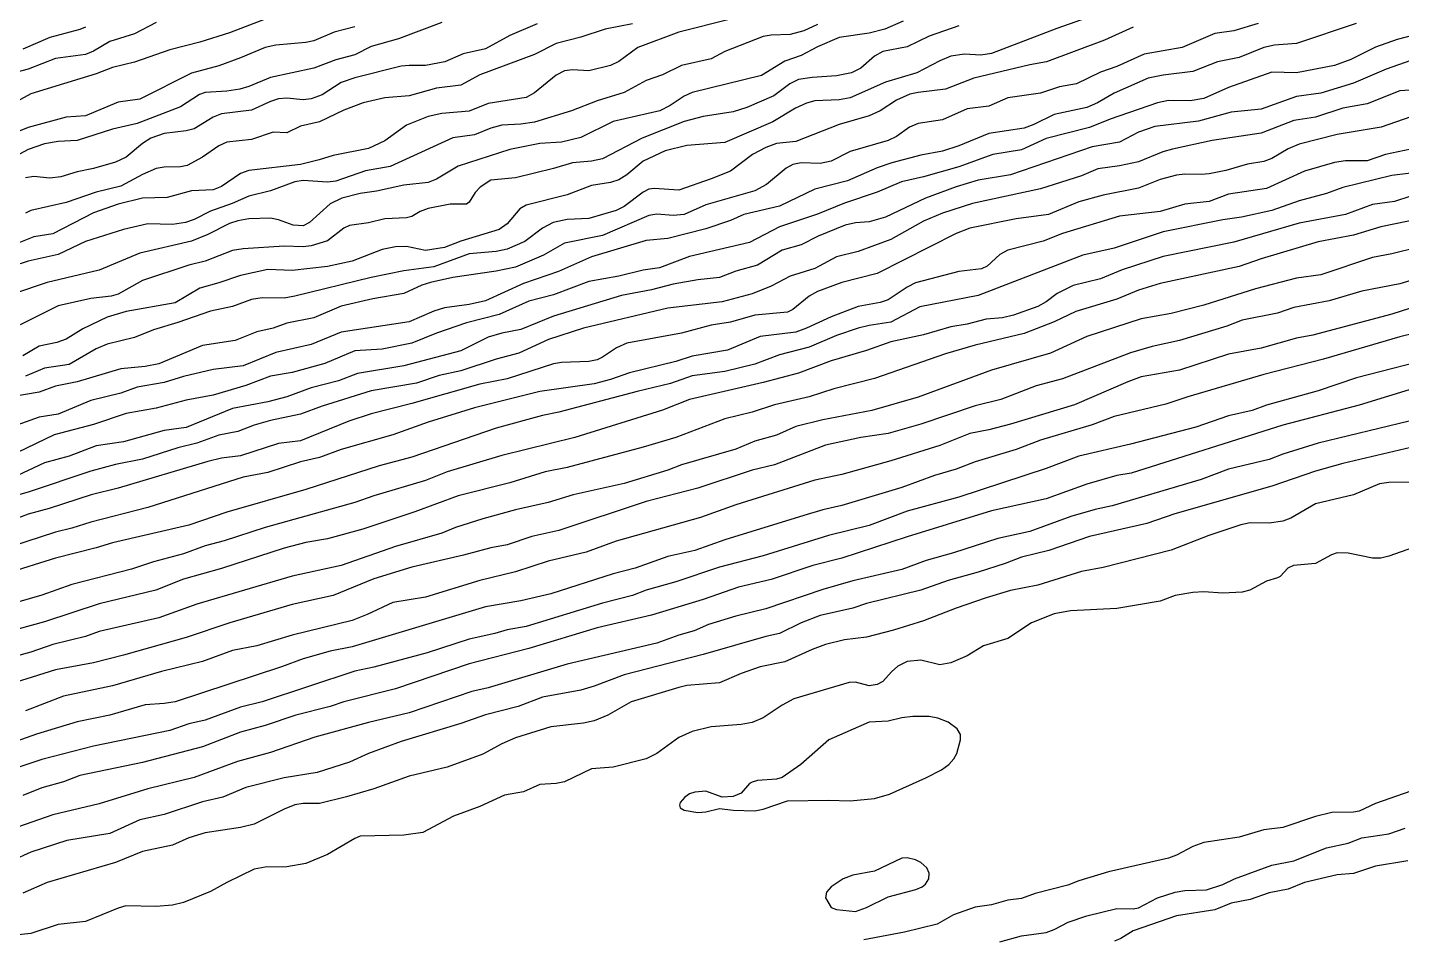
# Model space of a CAD drawing. Extents: x 474277 to 475042, y 254928 to 255625.
# Drawn here: x 474395.3 to 474434.02, y 255470.44 to 255496.13 of the extents above; entities that cross this region are included whole.
import ezdxf

# ---------------------------------------------------------------- set-up
doc = ezdxf.new("R2010")
doc.units = 0
doc.header["$MEASUREMENT"] = 0
doc.layers.add('BaseMapV2_DTM_export_MonNov09090547073261 — entities', color=1, linetype='CONTINUOUS')

msp = doc.modelspace()

# ---------------------------------------------------------------- linework, layer by layer
at = {"layer": 'BaseMapV2_DTM_export_MonNov09090547073261 — entities', "color": 15, "linetype": 'Continuous', "true_color": 0xb7484b}
for points in [[(474401.996, 255496.364, 98.25), (474400.999, 255495.974, 98.25), (474400.156, 255495.711, 98.25), (474399.312, 255495.499, 98.25), (474398.315, 255495.147, 98.25), (474397.702, 255495.003, 98.25), (474397.242, 255494.818, 98.25), (474395.402, 255494.255, 98.25), (474394.712, 255493.879, 98.25)], [(474415.107, 255496.359, 97), (474413.651, 255495.996, 97), (474412.5, 255495.563, 97), (474411.964, 255495.168, 97), (474411.734, 255495.059, 97), (474411.12, 255494.908, 97), (474410.66, 255494.936, 97), (474410.43, 255494.907, 97), (474410.2, 255494.783, 97), (474409.587, 255494.282, 97), (474409.357, 255494.155, 97), (474408.283, 255493.982, 97), (474407.747, 255493.766, 97), (474406.98, 255493.703, 97), (474406.596, 255493.62, 97), (474405.983, 255493.374, 97), (474405.369, 255492.932, 97), (474404.91, 255492.72, 97), (474403.913, 255492.525, 97), (474403.519, 255492.396, 97), (474402.993, 255492.27, 97), (474401.536, 255492.1, 97), (474401.306, 255492.012, 97), (474400.769, 255491.652, 97), (474400.539, 255491.552, 97), (474399.926, 255491.523, 97), (474399.235, 255491.339, 97), (474398.545, 255491.315, 97), (474397.855, 255491.146, 97), (474397.165, 255490.903, 97), (474396.015, 255490.314, 97), (474395.478, 255490.234, 97), (474394.97, 255490.019, 97)], [(474424.999, 255496.338, 96), (474424.309, 255496.101, 96), (474422.468, 255495.392, 96), (474422.162, 255495.346, 96), (474421.702, 255495.376, 96), (474421.318, 255495.319, 96), (474421.012, 255495.191, 96), (474420.365, 255494.849, 96), (474419.478, 255494.584, 96), (474418.481, 255494.144, 96), (474418.175, 255494.086, 96), (474417.484, 255494.056, 96), (474417.254, 255493.997, 96), (474416.94, 255493.852, 96), (474416.305, 255493.469, 96), (474414.954, 255492.887, 96), (474413.881, 255492.8, 96), (474413.267, 255492.653, 96), (474412.654, 255492.357, 96), (474412.194, 255491.977, 96), (474411.964, 255491.833, 96), (474411.734, 255491.763, 96), (474411.197, 255491.677, 96), (474410.507, 255491.414, 96), (474409.357, 255491.122, 96), (474409.179, 255491.015, 96), (474408.82, 255490.598, 96), (474408.59, 255490.435, 96), (474407.517, 255490.107, 96), (474407.056, 255489.93, 96), (474406.52, 255489.849, 96), (474405.983, 255489.962, 96), (474405.676, 255489.951, 96), (474405.293, 255489.869, 96), (474404.449, 255489.549, 96), (474403.759, 255489.393, 96), (474402.763, 255489.28, 96), (474402.073, 255489.314, 96), (474401.306, 255489.144, 96), (474400.692, 255488.93, 96), (474400.156, 255488.782, 96), (474399.466, 255488.371, 96), (474398.085, 255488.13, 96), (474397.549, 255487.97, 96), (474396.859, 255487.639, 96), (474396.398, 255487.352, 96), (474396.128, 255487.258, 96), (474395.632, 255487.153, 96), (474395.177, 255486.875, 96)], [(474404.526, 255496.148, 98), (474403.945, 255495.999, 98), (474403.376, 255495.746, 98), (474403.146, 255495.699, 98), (474402.303, 255495.631, 98), (474401.996, 255495.56, 98), (474401.306, 255495.267, 98), (474400.692, 255495.046, 98), (474399.926, 255494.842, 98), (474398.469, 255494.104, 98), (474397.855, 255494.021, 98), (474396.935, 255493.636, 98), (474396.398, 255493.597, 98), (474395.325, 255493.313, 98), (474394.558, 255492.997, 98)], [(474432.743, 255496.24, 95.25), (474431.056, 255495.677, 95.25), (474430.443, 255495.627, 95.25), (474430.136, 255495.563, 95.25), (474429.446, 255495.284, 95.25), (474428.833, 255495.158, 95.25), (474428.142, 255494.885, 95.25), (474427.299, 255494.788, 95.25), (474426.88, 255494.696, 95.25), (474425.919, 255494.281, 95.25), (474425.455, 255494.006, 95.25), (474425.152, 255493.872, 95.25), (474424.232, 255493.679, 95.25), (474423.661, 255493.392, 95.25), (474423.388, 255493.29, 95.25), (474422.392, 255493.141, 95.25), (474421.548, 255492.793, 95.25), (474421.088, 255492.645, 95.25), (474420.475, 255492.531, 95.25), (474419.658, 255492.319, 95.25), (474419.248, 255492.172, 95.25), (474418.405, 255491.803, 95.25), (474417.484, 255491.574, 95.25), (474416.492, 255491.092, 95.25), (474415.491, 255490.856, 95.25), (474415.107, 255490.686, 95.25), (474414.417, 255490.454, 95.25), (474413.344, 255490.182, 95.25), (474412.731, 255490.128, 95.25), (474411.197, 255489.671, 95.25), (474410.268, 255489.252, 95.25), (474409.28, 255488.916, 95.25), (474408.207, 255488.427, 95.25), (474407.747, 255488.329, 95.25), (474407.056, 255488.235, 95.25), (474406.75, 255488.135, 95.25), (474406.06, 255487.84, 95.25), (474404.143, 255487.543, 95.25), (474403.299, 255487.197, 95.25), (474402.303, 255486.977, 95.25), (474401.382, 255486.596, 95.25), (474400.539, 255486.49, 95.25), (474399.696, 255486.3, 95.25), (474399.159, 255486.123, 95.25), (474398.392, 255485.994, 95.25), (474397.932, 255485.828, 95.25), (474397.089, 255485.624, 95.25), (474396.168, 255485.24, 95.25), (474395.632, 255485.148, 95.25), (474394.635, 255484.797, 95.25)], [(474406.98, 255496.268, 97.75), (474405.753, 255495.805, 97.75), (474404.986, 255495.591, 97.75), (474404.526, 255495.36, 97.75), (474403.989, 255495.212, 97.75), (474403.376, 255494.98, 97.75), (474402.149, 255494.722, 97.75), (474401.54, 255494.466, 97.75), (474401.288, 255494.389, 97.75), (474400.922, 255494.335, 97.75), (474400.309, 255494.299, 97.75), (474400.152, 255494.236, 97.75), (474399.619, 255493.89, 97.75), (474398.392, 255493.419, 97.75), (474397.702, 255493.26, 97.75), (474396.705, 255492.943, 97.75), (474396.168, 255492.911, 97.75), (474395.785, 255492.851, 97.75), (474395.325, 255492.688, 97.75), (474394.712, 255492.362, 97.75)], [(474429.983, 255496.235, 95.5), (474429.293, 255496.028, 95.5), (474428.756, 255495.961, 95.5), (474427.836, 255495.567, 95.5), (474426.762, 255495.379, 95.5), (474425.995, 255495.032, 95.5), (474425.535, 255494.866, 95.5), (474424.862, 255494.543, 95.5), (474424.385, 255494.451, 95.5), (474423.849, 255494.279, 95.5), (474422.928, 255494.149, 95.5), (474422.392, 255493.913, 95.5), (474421.778, 255493.831, 95.5), (474421.088, 255493.527, 95.5), (474420.398, 255493.425, 95.5), (474420.159, 255493.316, 95.5), (474419.785, 255493.06, 95.5), (474419.555, 255492.945, 95.5), (474418.481, 255492.631, 95.5), (474417.944, 255492.364, 95.5), (474417.638, 255492.297, 95.5), (474417.101, 255492.312, 95.5), (474416.871, 255492.268, 95.5), (474416.681, 255492.166, 95.5), (474416.123, 255491.705, 95.5), (474415.798, 255491.527, 95.5), (474414.417, 255491.136, 95.5), (474413.804, 255490.863, 95.5), (474413.497, 255490.83, 95.5), (474413.037, 255490.864, 95.5), (474412.807, 255490.831, 95.5), (474411.504, 255490.272, 95.5), (474410.43, 255490.048, 95.5), (474409.84, 255489.712, 95.5), (474409.05, 255489.38, 95.5), (474408.513, 255489.261, 95.5), (474407.286, 255489.086, 95.5), (474406.662, 255488.945, 95.5), (474406.413, 255488.868, 95.5), (474405.906, 255488.635, 95.5), (474405.03, 255488.485, 95.5), (474404.143, 255488.276, 95.5), (474403.376, 255487.953, 95.5), (474402.609, 255487.798, 95.5), (474402.226, 255487.662, 95.5), (474401.766, 255487.551, 95.5), (474401.152, 255487.312, 95.5), (474400.232, 255487.169, 95.5), (474399.005, 255486.652, 95.5), (474398.622, 255486.582, 95.5), (474397.932, 255486.516, 95.5), (474396.705, 255486.148, 95.5), (474396.092, 255486.026, 95.5), (474395.632, 255485.853, 95.5), (474394.864, 255485.725, 95.5)], [(474398.929, 255496.268, 98.5), (474398.315, 255495.943, 98.5), (474397.625, 255495.732, 98.5), (474397.166, 255495.463, 98.5), (474396.935, 255495.368, 98.5), (474396.092, 255495.249, 98.5), (474395.325, 255494.956, 98.5), (474394.865, 255494.835, 98.5)], [(474417.561, 255496.215, 96.75), (474417.178, 255496.029, 96.75), (474416.794, 255495.931, 96.75), (474416.258, 255495.91, 96.75), (474416.028, 255495.87, 96.75), (474414.954, 255495.452, 96.75), (474414.571, 255495.244, 96.75), (474413.727, 255495.06, 96.75), (474413.191, 255494.791, 96.75), (474412.731, 255494.631, 96.75), (474412.117, 255494.292, 96.75), (474411.35, 255494.062, 96.75), (474410.634, 255493.776, 96.75), (474409.587, 255493.462, 96.75), (474409.203, 255493.399, 96.75), (474408.667, 255493.377, 96.75), (474408.36, 255493.289, 96.75), (474407.9, 255493.1, 96.75), (474407.286, 255493.018, 96.75), (474405.523, 255492.208, 96.75), (474404.832, 255492.089, 96.75), (474403.989, 255491.799, 96.75), (474403.759, 255491.767, 96.75), (474403.069, 255491.821, 96.75), (474402.834, 255491.782, 96.75), (474402.149, 255491.523, 96.75), (474401.536, 255491.372, 96.75), (474401.071, 255491.169, 96.75), (474400.462, 255490.953, 96.75), (474400.002, 255490.722, 96.75), (474399.757, 255490.632, 96.75), (474399.389, 255490.575, 96.75), (474398.699, 255490.599, 96.75), (474398.009, 255490.438, 96.75), (474396.935, 255490.098, 96.75), (474396.168, 255489.73, 96.75), (474395.325, 255489.544, 96.75), (474394.865, 255489.396, 96.75)], [(474419.975, 255496.306, 96.5), (474419.458, 255496.076, 96.5), (474419.018, 255495.963, 96.5), (474418.175, 255495.84, 96.5), (474417.561, 255495.582, 96.5), (474417.101, 255495.342, 96.5), (474416.641, 255495.181, 96.5), (474415.982, 255494.773, 96.5), (474414.034, 255494.292, 96.5), (474413.804, 255494.19, 96.5), (474413.416, 255493.929, 96.5), (474413.12, 255493.776, 96.5), (474411.81, 255493.483, 96.5), (474410.89, 255493.03, 96.5), (474410.354, 255492.899, 96.5), (474409.74, 255492.859, 96.5), (474408.897, 255492.693, 96.5), (474407.44, 255492.223, 96.5), (474406.83, 255491.859, 96.5), (474406.596, 255491.764, 96.5), (474405.906, 255491.685, 96.5), (474405.14, 255491.513, 96.5), (474404.68, 255491.454, 96.5), (474404.158, 255491.322, 96.5), (474403.836, 255491.155, 96.5), (474403.246, 255490.632, 96.5), (474403.069, 255490.542, 96.5), (474402.794, 255490.555, 96.5), (474402.379, 255490.711, 96.5), (474402.149, 255490.76, 96.5), (474401.536, 255490.733, 96.5), (474401.229, 255490.683, 96.5), (474400.999, 255490.603, 96.5), (474400.386, 255490.294, 96.5), (474399.926, 255490.105, 96.5), (474398.469, 255489.773, 96.5), (474397.319, 255489.294, 96.5), (474395.862, 255488.946, 96.5), (474394.942, 255488.633, 96.5)], [(474434.583, 255495.971, 95), (474433.893, 255495.792, 95), (474433.28, 255495.576, 95), (474432.59, 255495.22, 95), (474432.13, 255495.054, 95), (474431.056, 255494.845, 95), (474430.366, 255494.87, 95), (474429.139, 255494.436, 95), (474428.449, 255494.122, 95), (474428.066, 255494.058, 95), (474427.452, 255494.067, 95), (474427.146, 255494.001, 95), (474425.809, 255493.546, 95), (474425.229, 255493.314, 95), (474424.002, 255492.997, 95), (474423.312, 255492.684, 95), (474422.502, 255492.549, 95), (474421.548, 255492.202, 95), (474420.551, 255491.923, 95), (474419.93, 255491.782, 95), (474419.248, 255491.49, 95), (474418.328, 255491.179, 95), (474417.561, 255490.867, 95), (474416.488, 255490.514, 95), (474415.644, 255490.074, 95), (474413.957, 255489.675, 95), (474413.114, 255489.36, 95), (474412.654, 255489.29, 95), (474411.964, 255489.121, 95), (474411.12, 255488.972, 95), (474410.124, 255488.593, 95), (474409.433, 255488.418, 95), (474408.59, 255488.044, 95), (474407.67, 255487.805, 95), (474406.826, 255487.52, 95), (474406.136, 255487.234, 95), (474405.293, 255487.066, 95), (474404.526, 255487.016, 95), (474403.683, 255486.661, 95), (474402.763, 255486.412, 95), (474402.149, 255486.306, 95), (474401.459, 255486.042, 95), (474400.539, 255485.775, 95), (474399.772, 255485.633, 95), (474398.929, 255485.406, 95), (474398.085, 255485.253, 95), (474397.165, 255484.943, 95), (474396.055, 255484.651, 95), (474395.018, 255484.159, 95)], [(474421.548, 255496.17, 96.25), (474420.705, 255495.885, 96.25), (474420.091, 255495.58, 96.25), (474419.401, 255495.448, 96.25), (474419.171, 255495.32, 96.25), (474418.788, 255494.982, 96.25), (474418.519, 255494.849, 96.25), (474418.098, 255494.762, 96.25), (474417.408, 255494.72, 96.25), (474417.024, 255494.658, 96.25), (474416.781, 255494.543, 96.25), (474416.334, 255494.201, 96.25), (474415.568, 255493.875, 96.25), (474415.184, 255493.75, 96.25), (474414.341, 255493.621, 96.25), (474413.804, 255493.482, 96.25), (474412.625, 255493.009, 96.25), (474411.504, 255492.426, 96.25), (474411.197, 255492.361, 96.25), (474410.66, 255492.316, 96.25), (474410.124, 255492.154, 96.25), (474409.05, 255491.892, 96.25), (474408.36, 255491.822, 96.25), (474408.06, 255491.629, 96.25), (474407.921, 255491.475, 96.25), (474407.747, 255491.202, 96.25), (474407.67, 255491.151, 96.25), (474407.21, 255491.148, 96.25), (474406.596, 255491.026, 96.25), (474406.368, 255490.939, 96.25), (474406.136, 255490.805, 96.25), (474405.983, 255490.761, 96.25), (474405.37, 255490.74, 96.25), (474404.91, 255490.629, 96.25), (474404.373, 255490.554, 96.25), (474404.219, 255490.472, 96.25), (474403.759, 255490.12, 96.25), (474403.299, 255489.979, 96.25), (474403.069, 255489.951, 96.25), (474402.533, 255489.968, 96.25), (474401.382, 255489.896, 96.25), (474401.076, 255489.845, 96.25), (474400.309, 255489.542, 96.25), (474399.849, 255489.432, 96.25), (474398.545, 255489, 96.25), (474397.855, 255488.612, 96.25), (474397.664, 255488.562, 96.25), (474397.089, 255488.493, 96.25), (474396.168, 255488.288, 96.25), (474395.095, 255487.755, 96.25)], [(474396.935, 255496.137, 98.75), (474396.782, 255496.068, 98.75), (474395.938, 255495.848, 98.75), (474395.172, 255495.516, 98.75)], [(474412.347, 255496.231, 97.25), (474411.58, 255496.081, 97.25), (474410.89, 255495.855, 97.25), (474410.2, 255495.671, 97.25), (474409.587, 255495.365, 97.25), (474408.053, 255494.789, 97.25), (474407.517, 255494.501, 97.25), (474406.826, 255494.415, 97.25), (474406.06, 255494.197, 97.25), (474405.37, 255494.141, 97.25), (474404.76, 255494.006, 97.25), (474404.219, 255493.795, 97.25), (474403.529, 255493.465, 97.25), (474402.993, 255493.347, 97.25), (474402.609, 255493.162, 97.25), (474402.226, 255493.177, 97.25), (474401.612, 255492.974, 97.25), (474400.922, 255492.899, 97.25), (474400.692, 255492.794, 97.25), (474400.231, 255492.472, 97.25), (474399.804, 255492.242, 97.25), (474399.619, 255492.199, 97.25), (474399.159, 255492.191, 97.25), (474398.929, 255492.154, 97.25), (474398.545, 255491.99, 97.25), (474397.932, 255491.66, 97.25), (474397.242, 255491.492, 97.25), (474396.398, 255491.196, 97.25), (474395.402, 255490.969, 97.25), (474395.248, 255490.898, 97.25)], [(474409.663, 255496.229, 97.5), (474408.897, 255495.901, 97.5), (474408.207, 255495.523, 97.5), (474407.583, 255495.386, 97.5), (474407.06, 255495.156, 97.5), (474406.52, 255495.051, 97.5), (474406.06, 255495.059, 97.5), (474405.83, 255495.033, 97.5), (474404.526, 255494.705, 97.5), (474404.143, 255494.578, 97.5), (474403.606, 255494.232, 97.5), (474403.299, 255494.113, 97.5), (474403.069, 255494.085, 97.5), (474402.609, 255494.137, 97.5), (474402.379, 255494.118, 97.5), (474402.149, 255494.043, 97.5), (474401.612, 255493.794, 97.5), (474400.769, 255493.693, 97.5), (474400.539, 255493.599, 97.5), (474400.002, 255493.275, 97.5), (474399.772, 255493.212, 97.5), (474399.159, 255493.139, 97.5), (474398.779, 255493.009, 97.5), (474398.547, 255492.856, 97.5), (474398.085, 255492.478, 97.5), (474397.779, 255492.332, 97.5), (474397.165, 255492.151, 97.5), (474396.705, 255492.062, 97.5), (474396.245, 255491.918, 97.5), (474395.938, 255491.879, 97.5), (474395.478, 255491.925, 97.5), (474395.248, 255491.889, 97.5)], [(474426.456, 255496.139, 95.75), (474425.652, 255495.769, 95.75), (474424.011, 255495.156, 95.75), (474423.542, 255495.073, 95.75), (474421.968, 255494.696, 95.75), (474421.165, 255494.388, 95.75), (474420.398, 255494.299, 95.75), (474420.168, 255494.246, 95.75), (474419.785, 255494.082, 95.75), (474419.325, 255493.776, 95.75), (474419.018, 255493.635, 95.75), (474418.172, 255493.392, 95.75), (474416.948, 255492.916, 95.75), (474416.411, 255492.855, 95.75), (474416.104, 255492.748, 95.75), (474415.732, 255492.549, 95.75), (474415.107, 255492.081, 95.75), (474414.571, 255491.86, 95.75), (474413.651, 255491.548, 95.75), (474412.961, 255491.595, 95.75), (474412.807, 255491.571, 95.75), (474412.654, 255491.488, 95.75), (474412.117, 255491.086, 95.75), (474411.887, 255490.973, 95.75), (474411.12, 255490.75, 95.75), (474410.507, 255490.715, 95.75), (474410.113, 255490.632, 95.75), (474409.817, 255490.478, 95.75), (474409.313, 255490.095, 95.75), (474408.82, 255489.881, 95.75), (474408.513, 255489.82, 95.75), (474407.747, 255489.749, 95.75), (474406.75, 255489.384, 95.75), (474405.906, 255489.275, 95.75), (474404.986, 255489.089, 95.75), (474402.839, 255488.555, 95.75), (474402.533, 255488.506, 95.75), (474401.919, 255488.514, 95.75), (474401.612, 255488.463, 95.75), (474401.076, 255488.269, 95.75), (474400.462, 255488.137, 95.75), (474399.542, 255487.817, 95.75), (474398.852, 255487.614, 95.75), (474398.315, 255487.394, 95.75), (474397.549, 255487.204, 95.75), (474397.242, 255487.075, 95.75), (474396.475, 255486.631, 95.75), (474395.785, 255486.529, 95.75), (474395.248, 255486.305, 95.75)], [(474434.277, 255495.194, 94.75), (474433.586, 255494.954, 94.75), (474432.666, 255494.555, 94.75), (474431.746, 255494.279, 94.75), (474431.056, 255494.186, 94.75), (474430.059, 255493.827, 94.75), (474429.216, 255493.746, 94.75), (474428.296, 255493.484, 94.75), (474427.069, 255493.334, 94.75), (474426.609, 255493.176, 94.75), (474426.072, 255492.898, 94.75), (474425.305, 255492.766, 94.75), (474423.005, 255491.98, 94.75), (474422.085, 255491.827, 94.75), (474421.472, 255491.639, 94.75), (474420.603, 255491.322, 94.75), (474419.478, 255490.782, 94.75), (474419.018, 255490.657, 94.75), (474418.635, 255490.629, 94.75), (474418.338, 255490.555, 94.75), (474417.585, 255490.249, 94.75), (474417.101, 255490.006, 94.75), (474416.564, 255489.857, 94.75), (474415.874, 255489.435, 94.75), (474415.261, 255489.264, 94.75), (474414.801, 255489.089, 94.75), (474414.187, 255489.018, 94.75), (474413.497, 255488.898, 94.75), (474412.884, 255488.742, 94.75), (474412.04, 255488.58, 94.75), (474410.124, 255487.996, 94.75), (474409.203, 255487.621, 94.75), (474408.667, 255487.519, 94.75), (474408.283, 255487.402, 94.75), (474407.517, 255487.023, 94.75), (474405.906, 255486.594, 94.75), (474404.603, 255486.377, 94.75), (474404.066, 255486.176, 94.75), (474403.299, 255485.974, 94.75), (474402.608, 255485.725, 94.75), (474402.073, 255485.579, 94.75), (474401.076, 255485.391, 94.75), (474399.772, 255484.863, 94.75), (474399.159, 255484.773, 94.75), (474398.009, 255484.459, 94.75), (474397.242, 255484.346, 94.75), (474396.475, 255484.049, 94.75), (474395.785, 255483.867, 94.75), (474394.865, 255483.434, 94.75)], [(474434.813, 255494.397, 94.5), (474433.97, 255494.342, 94.5), (474433.05, 255493.979, 94.5), (474432.36, 255493.853, 94.5), (474431.593, 255493.605, 94.5), (474430.979, 255493.507, 94.5), (474430.059, 255493.151, 94.5), (474428.679, 255492.94, 94.5), (474427.561, 255492.702, 94.5), (474427.29, 255492.626, 94.5), (474426.609, 255492.347, 94.5), (474426.072, 255492.229, 94.5), (474425.459, 255492.146, 94.5), (474424.999, 255491.952, 94.5), (474423.849, 255491.582, 94.5), (474421.932, 255491.173, 94.5), (474421.088, 255490.898, 94.5), (474420.551, 255490.669, 94.5), (474419.631, 255490.159, 94.5), (474418.711, 255489.816, 94.5), (474418.098, 255489.668, 94.5), (474417.484, 255489.334, 94.5), (474416.794, 255489.124, 94.5), (474416.258, 255488.837, 94.5), (474415.721, 255488.623, 94.5), (474414.877, 255488.399, 94.5), (474413.344, 255488.219, 94.5), (474410.967, 255487.662, 94.5), (474409.982, 255487.335, 94.5), (474409.148, 255486.952, 94.5), (474408.513, 255486.785, 94.5), (474407.517, 255486.46, 94.5), (474406.903, 255486.32, 94.5), (474406.266, 255486.108, 94.5), (474404.986, 255485.892, 94.5), (474403.606, 255485.457, 94.5), (474402.993, 255485.234, 94.5), (474402.149, 255485.059, 94.5), (474401.689, 255484.928, 94.5), (474401.229, 255484.752, 94.5), (474400.692, 255484.648, 94.5), (474400.079, 255484.418, 94.5), (474399.542, 255484.287, 94.5), (474398.545, 255483.964, 94.5), (474397.779, 255483.816, 94.5), (474397.089, 255483.626, 94.5), (474395.323, 255483.041, 94.5), (474394.558, 255482.824, 94.5)], [(474434.277, 255493.607, 94.25), (474433.441, 255493.316, 94.25), (474432.206, 255493.115, 94.25), (474431.133, 255492.836, 94.25), (474430.826, 255492.706, 94.25), (474430.366, 255492.441, 94.25), (474430.136, 255492.356, 94.25), (474429.676, 255492.279, 94.25), (474429.063, 255492.098, 94.25), (474428.602, 255492.005, 94.25), (474428.372, 255491.983, 94.25), (474427.912, 255491.998, 94.25), (474427.682, 255491.969, 94.25), (474427.222, 255491.841, 94.25), (474426.609, 255491.599, 94.25), (474425.612, 255491.407, 94.25), (474424.922, 255491.217, 94.25), (474424.075, 255490.862, 94.25), (474423.158, 255490.735, 94.25), (474421.855, 255490.475, 94.25), (474421.465, 255490.325, 94.25), (474419.248, 255489.202, 94.25), (474418.251, 255488.947, 94.25), (474417.561, 255488.689, 94.25), (474417.331, 255488.56, 94.25), (474416.871, 255488.187, 94.25), (474416.718, 255488.109, 94.25), (474415.798, 255488.027, 94.25), (474415.107, 255487.825, 94.25), (474414.571, 255487.744, 94.25), (474413.727, 255487.519, 94.25), (474412.194, 255487.232, 94.25), (474411.896, 255487.105, 94.25), (474411.504, 255486.837, 94.25), (474411.35, 255486.764, 94.25), (474411.12, 255486.721, 94.25), (474410.354, 255486.689, 94.25), (474410.124, 255486.652, 94.25), (474408.82, 255486.231, 94.25), (474408.053, 255486.085, 94.25), (474406.136, 255485.536, 94.25), (474404.986, 255485.245, 94.25), (474404.359, 255485.035, 94.25), (474402.993, 255484.485, 94.25), (474402.379, 255484.41, 94.25), (474401.306, 255484.066, 94.25), (474400.769, 255483.993, 94.25), (474400.386, 255483.906, 94.25), (474397.855, 255483.151, 94.25), (474397.096, 255482.964, 94.25), (474395.916, 255482.581, 94.25), (474395.325, 255482.422, 94.25), (474394.128, 255481.968, 94.25)], [(474434.277, 255492.702, 94), (474433.569, 255492.549, 94), (474433.05, 255492.368, 94), (474432.436, 255492.366, 94), (474432.13, 255492.323, 94), (474431.286, 255492.075, 94), (474430.213, 255491.594, 94), (474429.139, 255491.429, 94), (474428.602, 255491.225, 94), (474427.912, 255491.146, 94), (474427.222, 255490.946, 94), (474426.072, 255490.812, 94), (474424.464, 255490.325, 94), (474423.925, 255490.11, 94), (474422.928, 255489.851, 94), (474422.698, 255489.729, 94), (474422.341, 255489.405, 94), (474422.188, 255489.329, 94), (474421.548, 255489.253, 94), (474420.321, 255488.934, 94), (474420.091, 255488.815, 94), (474419.555, 255488.457, 94), (474419.325, 255488.384, 94), (474418.711, 255488.271, 94), (474417.944, 255487.98, 94), (474417.254, 255487.657, 94), (474416.948, 255487.544, 94), (474415.951, 255487.42, 94), (474415.031, 255487.034, 94), (474414.034, 255486.867, 94), (474413.574, 255486.715, 94), (474412.27, 255486.4, 94), (474411.734, 255486.21, 94), (474411.274, 255486.094, 94), (474409.74, 255485.87, 94), (474407.9, 255485.417, 94), (474406.596, 255485.008, 94), (474405.6, 255484.649, 94), (474404.143, 255484.238, 94), (474403.529, 255484.016, 94), (474402.993, 255483.892, 94), (474402.073, 255483.595, 94), (474401.382, 255483.46, 94), (474398.699, 255482.606, 94), (474397.089, 255482.198, 94), (474396.552, 255482.022, 94), (474396.092, 255481.914, 94), (474394.856, 255481.508, 94)], [(474434.89, 255492.103, 93.75), (474433.74, 255491.957, 93.75), (474432.36, 255491.622, 93.75), (474431.9, 255491.448, 93.75), (474431.133, 255491.247, 93.75), (474430.366, 255490.975, 93.75), (474429.512, 255490.785, 93.75), (474428.986, 255490.709, 93.75), (474427.299, 255490.368, 93.75), (474425.919, 255489.908, 93.75), (474425.042, 255489.712, 93.75), (474422.085, 255488.58, 93.75), (474420.445, 255488.255, 93.75), (474419.631, 255487.827, 93.75), (474419.018, 255487.735, 93.75), (474418.711, 255487.655, 93.75), (474418.098, 255487.449, 93.75), (474417.331, 255487.123, 93.75), (474416.488, 255486.908, 93.75), (474415.798, 255486.641, 93.75), (474414.954, 255486.435, 93.75), (474414.034, 255486.312, 93.75), (474413.421, 255486.1, 93.75), (474412.479, 255485.878, 93.75), (474410.277, 255485.289, 93.75), (474409.817, 255485.201, 93.75), (474408.513, 255484.842, 93.75), (474406.136, 255484.021, 93.75), (474405.216, 255483.776, 93.75), (474403.144, 255483.118, 93.75), (474400.922, 255482.474, 93.75), (474399.849, 255482.106, 93.75), (474397.702, 255481.615, 93.75), (474397.242, 255481.469, 93.75), (474396.092, 255481.183, 93.75), (474394.712, 255480.744, 93.75)], [(474434.277, 255491.379, 93.5), (474433.816, 255491.225, 93.5), (474433.203, 255491.144, 93.5), (474432.443, 255490.862, 93.5), (474431.133, 255490.619, 93.5), (474429.293, 255490.084, 93.5), (474427.299, 255489.68, 93.5), (474426.149, 255489.3, 93.5), (474425.535, 255489.048, 93.5), (474424.769, 255488.858, 93.5), (474424.319, 255488.638, 93.5), (474424.002, 255488.4, 93.5), (474423.772, 255488.268, 93.5), (474423.088, 255488.025, 93.5), (474422.775, 255487.947, 93.5), (474422.315, 255487.911, 93.5), (474421.778, 255487.774, 93.5), (474421.318, 255487.693, 93.5), (474420.551, 255487.471, 93.5), (474419.631, 255487.277, 93.5), (474418.941, 255487.031, 93.5), (474417.944, 255486.735, 93.5), (474417.024, 255486.394, 93.5), (474416.028, 255486.124, 93.5), (474413.957, 255485.649, 93.5), (474413.191, 255485.348, 93.5), (474410.73, 255484.575, 93.5), (474408.667, 255484.076, 93.5), (474407.133, 255483.609, 93.5), (474406.52, 255483.368, 93.5), (474405.063, 255482.938, 93.5), (474404.526, 255482.747, 93.5), (474401.998, 255482.044, 93.5), (474400.846, 255481.672, 93.5), (474400.309, 255481.529, 93.5), (474399.696, 255481.299, 93.5), (474398.852, 255481.076, 93.5), (474398.239, 255480.871, 93.5), (474396.552, 255480.441, 93.5), (474395.708, 255480.142, 93.5), (474394.635, 255479.832, 93.5)], [(474434.583, 255490.748, 93.25), (474433.433, 255490.509, 93.25), (474432.666, 255490.279, 93.25), (474431.67, 255490.085, 93.25), (474430.059, 255489.61, 93.25), (474429.446, 255489.394, 93.25), (474427.222, 255488.917, 93.25), (474426.609, 255488.732, 93.25), (474425.995, 255488.476, 93.25), (474424.845, 255488.131, 93.25), (474424.232, 255487.839, 93.25), (474423.388, 255487.504, 93.25), (474422.001, 255487.182, 93.25), (474421.165, 255486.937, 93.25), (474419.171, 255486.241, 93.25), (474418.021, 255485.945, 93.25), (474417.331, 255485.723, 93.25), (474416.347, 255485.495, 93.25), (474415.721, 255485.295, 93.25), (474414.954, 255485.1, 93.25), (474413.574, 255484.579, 93.25), (474412.654, 255484.306, 93.25), (474410.507, 255483.731, 93.25), (474409.893, 255483.616, 93.25), (474408.897, 255483.302, 93.25), (474407.44, 255482.935, 93.25), (474406.213, 255482.481, 93.25), (474404.756, 255481.994, 93.25), (474403.759, 255481.729, 93.25), (474403.146, 255481.62, 93.25), (474402.533, 255481.461, 93.25), (474400.769, 255480.891, 93.25), (474399.696, 255480.586, 93.25), (474398.922, 255480.281, 93.25), (474397.319, 255479.898, 93.25), (474395.785, 255479.383, 93.25), (474393.791, 255478.839, 93.25)], [(474434.507, 255489.942, 93), (474433.74, 255489.749, 93), (474433.203, 255489.647, 93), (474431.746, 255489.161, 93), (474431.056, 255489.066, 93), (474429.906, 255488.761, 93), (474428.449, 255488.306, 93), (474427.529, 255488.068, 93), (474426.686, 255487.924, 93), (474425.152, 255487.425, 93), (474424.13, 255486.952, 93), (474422.468, 255486.473, 93), (474420.398, 255485.718, 93), (474419.095, 255485.335, 93), (474417.714, 255485.072, 93), (474416.948, 255484.889, 93), (474416.411, 255484.647, 93), (474415.798, 255484.472, 93), (474415.261, 255484.252, 93), (474413.727, 255483.808, 93), (474413.344, 255483.658, 93), (474412.117, 255483.28, 93), (474410.677, 255482.964, 93), (474409.97, 255482.749, 93), (474409.05, 255482.543, 93), (474408.13, 255482.289, 93), (474407.361, 255482.044, 93), (474406.98, 255481.885, 93), (474405.676, 255481.507, 93), (474404.143, 255480.974, 93), (474402.763, 255480.677, 93), (474400.079, 255479.887, 93), (474399.005, 255479.504, 93), (474397.319, 255479.112, 93), (474396.935, 255478.978, 93), (474396.015, 255478.749, 93), (474395.402, 255478.531, 93), (474394.252, 255478.227, 93)], [(474434.737, 255489.138, 92.75), (474433.97, 255488.902, 92.75), (474432.896, 255488.698, 92.75), (474431.976, 255488.432, 92.75), (474430.979, 255488.24, 92.75), (474430.519, 255488.084, 92.75), (474429.523, 255487.88, 92.75), (474429.096, 255487.718, 92.75), (474427.759, 255487.313, 92.75), (474426.992, 255487.14, 92.75), (474426.379, 255486.962, 92.75), (474424.462, 255486.233, 92.75), (474423.725, 255486.031, 92.75), (474422.725, 255485.648, 92.75), (474422.008, 255485.467, 92.75), (474420.475, 255484.955, 92.75), (474419.555, 255484.692, 92.75), (474418.788, 255484.574, 92.75), (474417.791, 255484.359, 92.75), (474416.35, 255483.808, 92.75), (474415.726, 255483.654, 92.75), (474414.187, 255483.156, 92.75), (474412.731, 255482.778, 92.75), (474410.277, 255481.96, 92.75), (474409.51, 255481.79, 92.75), (474408.82, 255481.552, 92.75), (474408.36, 255481.468, 92.75), (474407.593, 255481.261, 92.75), (474406.136, 255480.927, 92.75), (474405.063, 255480.595, 92.75), (474403.913, 255480.129, 92.75), (474402.763, 255479.873, 92.75), (474401.002, 255479.361, 92.75), (474399.772, 255478.95, 92.75), (474398.009, 255478.449, 92.75), (474397.165, 255478.233, 92.75), (474396.092, 255478.039, 92.75), (474393.485, 255477.219, 92.75)], [(474434.737, 255488.369, 92.5), (474433.74, 255488.056, 92.5), (474431.516, 255487.465, 92.5), (474431.056, 255487.376, 92.5), (474430.059, 255487.099, 92.5), (474429.139, 255486.924, 92.5), (474427.759, 255486.476, 92.5), (474426.686, 255486.29, 92.5), (474426.302, 255486.151, 92.5), (474424.808, 255485.495, 92.5), (474423.005, 255484.955, 92.5), (474422.392, 255484.792, 92.5), (474421.855, 255484.689, 92.5), (474421.012, 255484.357, 92.5), (474419.631, 255483.926, 92.5), (474418.251, 255483.541, 92.5), (474417.484, 255483.376, 92.5), (474415.261, 255482.685, 92.5), (474414.264, 255482.327, 92.5), (474411.887, 255481.661, 92.5), (474411.044, 255481.353, 92.5), (474409.97, 255481.098, 92.5), (474409.05, 255480.797, 92.5), (474408.053, 255480.548, 92.5), (474406.52, 255480.078, 92.5), (474405.6, 255479.935, 92.5), (474404.875, 255479.591, 92.5), (474404.449, 255479.422, 92.5), (474402.763, 255479.015, 92.5), (474401.766, 255478.711, 92.5), (474401.076, 255478.575, 92.5), (474400.232, 255478.273, 92.5), (474399.082, 255477.991, 92.5), (474397.702, 255477.585, 92.5), (474396.322, 255477.295, 92.5), (474395.248, 255476.878, 92.5)], [(474435.273, 255487.73, 92.25), (474433.967, 255487.412, 92.25), (474431.823, 255486.786, 92.25), (474430.136, 255486.357, 92.25), (474427.996, 255485.725, 92.25), (474427.376, 255485.515, 92.25), (474425.919, 255485.174, 92.25), (474425.305, 255484.931, 92.25), (474423.849, 255484.502, 92.25), (474423.158, 255484.236, 92.25), (474422.008, 255483.897, 92.25), (474421.472, 255483.688, 92.25), (474420.858, 255483.511, 92.25), (474419.938, 255483.169, 92.25), (474418.251, 255482.662, 92.25), (474417.714, 255482.542, 92.25), (474417.178, 255482.381, 92.25), (474414.954, 255481.694, 92.25), (474414.111, 255481.395, 92.25), (474413.344, 255481.223, 92.25), (474412.424, 255480.894, 92.25), (474411.81, 255480.739, 92.25), (474410.047, 255480.175, 92.25), (474409.203, 255479.98, 92.25), (474408.207, 255479.808, 92.25), (474404.449, 255478.679, 92.25), (474403.836, 255478.556, 92.25), (474403.069, 255478.344, 92.25), (474402.456, 255478.116, 92.25), (474399.466, 255477.135, 92.25), (474399.159, 255477.085, 92.25), (474398.622, 255477.051, 92.25), (474397.625, 255476.756, 92.25), (474396.705, 255476.571, 92.25), (474395.555, 255476.221, 92.25), (474394.252, 255475.763, 92.25)], [(474435.16, 255486.875, 92), (474432.746, 255486.261, 92), (474431.67, 255485.897, 92), (474430.213, 255485.489, 92), (474429.807, 255485.341, 92), (474429.139, 255485.187, 92), (474428.219, 255484.873, 92), (474426.379, 255484.391, 92), (474424.922, 255484.05, 92), (474424.002, 255483.705, 92), (474421.548, 255482.898, 92), (474420.091, 255482.504, 92), (474419.018, 255482.099, 92), (474417.868, 255481.817, 92), (474416.028, 255481.242, 92), (474414.801, 255480.924, 92), (474413.574, 255480.51, 92), (474412.731, 255480.279, 92), (474412.347, 255480.125, 92), (474411.504, 255479.915, 92), (474409.357, 255479.257, 92), (474408.82, 255479.158, 92), (474408.473, 255479.054, 92), (474407.747, 255478.898, 92), (474406.567, 255478.517, 92), (474405.063, 255478.108, 92), (474404.526, 255477.993, 92), (474401.915, 255477.137, 92), (474401.306, 255476.983, 92), (474400.309, 255476.618, 92), (474399.849, 255476.518, 92), (474399.312, 255476.329, 92), (474397.165, 255475.884, 92), (474395.708, 255475.51, 92), (474394.865, 255475.228, 92)], [(474435.427, 255486.287, 91.75), (474432.82, 255485.491, 91.75), (474430.673, 255484.927, 91.75), (474426.399, 255483.578, 91.75), (474425.995, 255483.507, 91.75), (474425.152, 255483.261, 91.75), (474424.002, 255482.847, 91.75), (474422.468, 255482.517, 91.75), (474420.091, 255481.785, 91.75), (474418.251, 255481.178, 91.75), (474417.428, 255480.971, 91.75), (474416.258, 255480.579, 91.75), (474415.337, 255480.361, 91.75), (474414.341, 255480.015, 91.75), (474412.884, 255479.57, 91.75), (474411.35, 255479.221, 91.75), (474409.433, 255478.639, 91.75), (474407.747, 255478.202, 91.75), (474405.676, 255477.498, 91.75), (474404.219, 255477.136, 91.75), (474403.836, 255477.002, 91.75), (474402.862, 255476.754, 91.75), (474401.996, 255476.466, 91.75), (474401.306, 255476.283, 91.75), (474400.232, 255475.865, 91.75), (474398.545, 255475.426, 91.75), (474396.782, 255475.057, 91.75), (474396.322, 255474.878, 91.75), (474395.708, 255474.707, 91.75), (474395.172, 255474.497, 91.75)], [(474434.233, 255485.035, 91.5), (474431.67, 255484.418, 91.5), (474430.673, 255484.11, 91.5), (474430.289, 255483.958, 91.5), (474429.139, 255483.691, 91.5), (474428.372, 255483.391, 91.5), (474425.862, 255482.658, 91.5), (474425.382, 255482.555, 91.5), (474424.702, 255482.351, 91.5), (474423.542, 255481.934, 91.5), (474422.642, 255481.738, 91.5), (474421.395, 255481.329, 91.5), (474420.628, 255481.116, 91.5), (474419.938, 255480.864, 91.5), (474418.558, 255480.544, 91.5), (474417.714, 255480.301, 91.5), (474416.104, 255479.755, 91.5), (474415.261, 255479.544, 91.5), (474414.494, 255479.309, 91.5), (474414.083, 255479.131, 91.5), (474413.651, 255479.015, 91.5), (474413.037, 255478.788, 91.5), (474410.507, 255478.197, 91.5), (474408.283, 255477.529, 91.5), (474407.823, 255477.421, 91.5), (474406.06, 255476.821, 91.5), (474404.91, 255476.549, 91.5), (474403.397, 255476.14, 91.5), (474402.149, 255475.704, 91.5), (474401.221, 255475.45, 91.5), (474400.002, 255475.007, 91.5), (474398.699, 255474.685, 91.5), (474397.319, 255474.264, 91.5), (474396.015, 255473.954, 91.5), (474395.018, 255473.606, 91.5)], [(474434.277, 255484.3, 91.25), (474432.36, 255483.847, 91.25), (474431.593, 255483.631, 91.25), (474430.366, 255483.21, 91.25), (474427.629, 255482.428, 91.25), (474426.839, 255482.157, 91.25), (474425.229, 255481.79, 91.25), (474424.079, 255481.399, 91.25), (474423.312, 255481.211, 91.25), (474422.852, 255481.028, 91.25), (474422.085, 255480.783, 91.25), (474421.242, 255480.555, 91.25), (474420.475, 255480.279, 91.25), (474418.941, 255479.9, 91.25), (474418.558, 255479.77, 91.25), (474417.638, 255479.565, 91.25), (474417.101, 255479.358, 91.25), (474416.488, 255479.061, 91.25), (474416.104, 255478.975, 91.25), (474414.341, 255478.464, 91.25), (474412.117, 255477.892, 91.25), (474411.274, 255477.576, 91.25), (474410.89, 255477.462, 91.25), (474409.817, 255477.261, 91.25), (474409.127, 255477.002, 91.25), (474408.207, 255476.772, 91.25), (474407.517, 255476.526, 91.25), (474405.83, 255476.02, 91.25), (474404.91, 255475.683, 91.25), (474404.373, 255475.434, 91.25), (474403.461, 255475.143, 91.25), (474402.54, 255474.99, 91.25), (474401.459, 255474.723, 91.25), (474400.81, 255474.453, 91.25), (474400.232, 255474.318, 91.25), (474399.159, 255473.961, 91.25), (474398.469, 255473.811, 91.25), (474397.625, 255473.423, 91.25), (474396.417, 255473.227, 91.25), (474395.402, 255472.903, 91.25), (474394.865, 255472.652, 91.25)], [(474434.277, 255483.319, 91), (474433.663, 255483.312, 91), (474433.396, 255483.271, 91), (474432.667, 255482.964, 91), (474431.593, 255482.71, 91), (474430.903, 255482.311, 91), (474430.673, 255482.22, 91), (474430.289, 255482.17, 91), (474429.753, 255482.172, 91), (474429.491, 255482.121, 91), (474428.585, 255481.814, 91), (474427.529, 255481.406, 91), (474425.612, 255480.917, 91), (474424.999, 255480.808, 91), (474423.772, 255480.423, 91), (474423.005, 255480.266, 91), (474422.315, 255480.061, 91), (474421.472, 255479.772, 91), (474420.551, 255479.413, 91), (474419.708, 255479.152, 91), (474418.941, 255478.958, 91), (474418.328, 255478.878, 91), (474417.79, 255478.747, 91), (474417.408, 255478.61, 91), (474416.641, 255478.258, 91), (474415.951, 255478.116, 91), (474415.414, 255477.936, 91), (474414.801, 255477.669, 91), (474413.881, 255477.59, 91), (474413.651, 255477.54, 91), (474412.313, 255477.137, 91), (474411.654, 255476.754, 91), (474411.274, 255476.602, 91), (474410.967, 255476.532, 91), (474410.047, 255476.428, 91), (474409.05, 255476.118, 91), (474408.667, 255475.955, 91), (474408.13, 255475.661, 91), (474407.133, 255475.289, 91), (474406.06, 255475.038, 91), (474405.063, 255474.68, 91), (474404.296, 255474.456, 91), (474403.529, 255474.271, 91), (474403.069, 255474.268, 91), (474402.839, 255474.229, 91), (474402.533, 255474.114, 91), (474401.689, 255473.687, 91), (474401.306, 255473.59, 91), (474400.309, 255473.445, 91), (474399.853, 255473.303, 91), (474399.389, 255473.101, 91), (474398.545, 255472.923, 91), (474397.779, 255472.611, 91), (474395.862, 255472.05, 91), (474395.172, 255471.746, 91)], [(474434.353, 255481.477, 90.75), (474433.663, 255481.235, 90.75), (474433.433, 255481.183, 90.75), (474433.203, 255481.178, 90.75), (474432.513, 255481.319, 90.75), (474432.206, 255481.327, 90.75), (474432.045, 255481.278, 90.75), (474431.593, 255481.026, 90.75), (474430.972, 255480.971, 90.75), (474430.81, 255480.894, 90.75), (474430.596, 255480.667, 90.75), (474430.519, 255480.626, 90.75), (474430.213, 255480.533, 90.75), (474429.74, 255480.281, 90.75), (474429.523, 255480.225, 90.75), (474428.986, 255480.196, 90.75), (474428.449, 255480.235, 90.75), (474428.142, 255480.213, 90.75), (474427.643, 255480.127, 90.75), (474427.222, 255479.973, 90.75), (474425.995, 255479.767, 90.75), (474424.692, 255479.694, 90.75), (474424.232, 255479.611, 90.75), (474423.594, 255479.361, 90.75), (474422.928, 255478.917, 90.75), (474422.238, 255478.707, 90.75), (474421.778, 255478.426, 90.75), (474421.318, 255478.236, 90.75), (474421.012, 255478.179, 90.75), (474420.475, 255478.309, 90.75), (474420.091, 255478.266, 90.75), (474419.83, 255478.134, 90.75), (474419.646, 255477.98, 90.75), (474419.401, 255477.711, 90.75), (474419.248, 255477.623, 90.75), (474419.018, 255477.585, 90.75), (474418.635, 255477.687, 90.75), (474418.454, 255477.674, 90.75), (474416.896, 255477.214, 90.75), (474416.564, 255477.037, 90.75), (474416.028, 255476.681, 90.75), (474415.721, 255476.547, 90.75), (474415.414, 255476.492, 90.75), (474414.571, 255476.428, 90.75), (474414.034, 255476.302, 90.75), (474413.651, 255476.131, 90.75), (474413.037, 255475.683, 90.75), (474412.731, 255475.53, 90.75), (474411.81, 255475.298, 90.75), (474411.197, 255475.25, 90.75), (474410.43, 255474.881, 90.75), (474410.2, 255474.83, 90.75), (474409.74, 255474.809, 90.75), (474409.28, 255474.596, 90.75), (474408.743, 255474.501, 90.75), (474408.053, 255474.183, 90.75), (474407.311, 255473.917, 90.75), (474406.443, 255473.456, 90.75), (474405.906, 255473.382, 90.75), (474404.68, 255473.346, 90.75), (474404.526, 255473.284, 90.75), (474403.759, 255472.835, 90.75), (474403.146, 255472.576, 90.75), (474402.609, 255472.487, 90.75), (474401.996, 255472.481, 90.75), (474401.689, 255472.419, 90.75), (474400.922, 255472.05, 90.75), (474400.462, 255471.791, 90.75), (474399.696, 255471.478, 90.75), (474399.389, 255471.411, 90.75), (474398.929, 255471.372, 90.75), (474398.07, 255471.386, 90.75), (474397.855, 255471.326, 90.75), (474396.935, 255470.945, 90.75), (474396.168, 255470.863, 90.75), (474395.402, 255470.611, 90.75), (474394.788, 255470.544, 90.75)], [(474415.798, 255474.066, 90.5), (474416.028, 255474.112, 90.5), (474416.718, 255474.344, 90.5), (474417.868, 255474.364, 90.5), (474418.481, 255474.345, 90.5), (474419.171, 255474.408, 90.5), (474419.594, 255474.53, 90.5), (474420.618, 255474.99, 90.5), (474421.056, 255475.22, 90.5), (474421.262, 255475.373, 90.5), (474421.405, 255475.527, 90.5), (474421.485, 255475.68, 90.5), (474421.588, 255476.064, 90.5), (474421.592, 255476.217, 90.5), (474421.499, 255476.37, 90.5), (474421.242, 255476.557, 90.5), (474420.949, 255476.677, 90.5), (474420.705, 255476.722, 90.5), (474420.245, 255476.724, 90.5), (474419.938, 255476.685, 90.5), (474419.555, 255476.591, 90.5), (474419.018, 255476.564, 90.5), (474417.884, 255476.064, 90.5), (474417.091, 255475.373, 90.5), (474416.564, 255475.007, 90.5), (474416.411, 255474.96, 90.5), (474415.874, 255474.918, 90.5), (474415.721, 255474.872, 90.5), (474415.644, 255474.832, 90.5), (474415.414, 255474.561, 90.5), (474415.184, 255474.465, 90.5), (474414.877, 255474.445, 90.5), (474414.417, 255474.618, 90.5), (474414.111, 255474.591, 90.5), (474413.957, 255474.539, 90.5), (474413.825, 255474.453, 90.5), (474413.694, 255474.3, 90.5), (474413.672, 255474.223, 90.5), (474413.695, 255474.147, 90.5), (474413.804, 255474.079, 90.5), (474414.187, 255474.019, 90.5), (474414.417, 255474.036, 90.5), (474414.801, 255474.128, 90.5), (474415.184, 255474.08, 90.5), (474415.798, 255474.066, 90.5)], [(474434.277, 255474.619, 90.5), (474433.28, 255474.269, 90.5), (474432.82, 255474.059, 90.5), (474432.666, 255474.03, 90.5), (474432.053, 255474.019, 90.5), (474431.593, 255473.901, 90.5), (474430.673, 255473.595, 90.5), (474430.136, 255473.526, 90.5), (474429.446, 255473.323, 90.5), (474428.449, 255473.171, 90.5), (474428.142, 255473.062, 90.5), (474427.682, 255472.817, 90.5), (474427.452, 255472.728, 90.5), (474425.765, 255472.345, 90.5), (474424.922, 255472.094, 90.5), (474424.615, 255471.974, 90.5), (474423.695, 255471.736, 90.5), (474423.312, 255471.596, 90.5), (474422.928, 255471.549, 90.5), (474422.468, 255471.418, 90.5), (474422.008, 255471.353, 90.5), (474421.395, 255471.135, 90.5), (474420.935, 255470.876, 90.5), (474420.015, 255470.651, 90.5), (474418.865, 255470.431, 90.5)], [(474422.698, 255470.378, 90.5), (474423.312, 255470.545, 90.5), (474424.002, 255470.641, 90.5), (474424.232, 255470.721, 90.5), (474424.626, 255470.926, 90.5), (474425.152, 255471.11, 90.5), (474425.995, 255471.309, 90.5), (474426.456, 255471.305, 90.5), (474426.609, 255471.333, 90.5), (474427.144, 255471.616, 90.5), (474427.641, 255471.77, 90.5), (474427.912, 255471.818, 90.5), (474428.526, 255471.841, 90.5), (474428.986, 255471.986, 90.5), (474429.311, 255472.153, 90.5), (474430.366, 255472.535, 90.5), (474430.979, 255472.658, 90.5), (474431.9, 255473.022, 90.5), (474432.513, 255473.157, 90.5), (474432.896, 255473.306, 90.5), (474433.663, 255473.414, 90.5), (474434.123, 255473.573, 90.5)], [(474418.635, 255471.232, 90.5), (474418.941, 255471.337, 90.5), (474419.555, 255471.642, 90.5), (474420.33, 255471.846, 90.5), (474420.513, 255471.923, 90.5), (474420.604, 255472, 90.5), (474420.696, 255472.153, 90.5), (474420.705, 255472.306, 90.5), (474420.64, 255472.46, 90.5), (474420.478, 255472.613, 90.5), (474420.321, 255472.687, 90.5), (474420.091, 255472.741, 90.5), (474419.938, 255472.733, 90.5), (474419.171, 255472.362, 90.5), (474418.558, 255472.249, 90.5), (474418.287, 255472.153, 90.5), (474417.952, 255471.923, 90.5), (474417.818, 255471.77, 90.5), (474417.792, 255471.616, 90.5), (474417.944, 255471.343, 90.5), (474418.098, 255471.284, 90.5), (474418.635, 255471.232, 90.5)], [(474434.2, 255472.656, 90.5), (474433.28, 255472.502, 90.5), (474432.666, 255472.295, 90.5), (474432.206, 255472.263, 90.5), (474431.286, 255472.05, 90.5), (474430.826, 255471.859, 90.5), (474430.289, 255471.757, 90.5), (474429.753, 255471.57, 90.5), (474429.216, 255471.46, 90.5), (474428.756, 255471.274, 90.5), (474427.682, 255471.108, 90.5), (474426.456, 255470.685, 90.5), (474426.105, 255470.466, 90.5), (474425.926, 255470.39, 90.5)]]:
    msp.add_polyline3d(points, dxfattribs=at)

doc.saveas('drawing.dxf')
